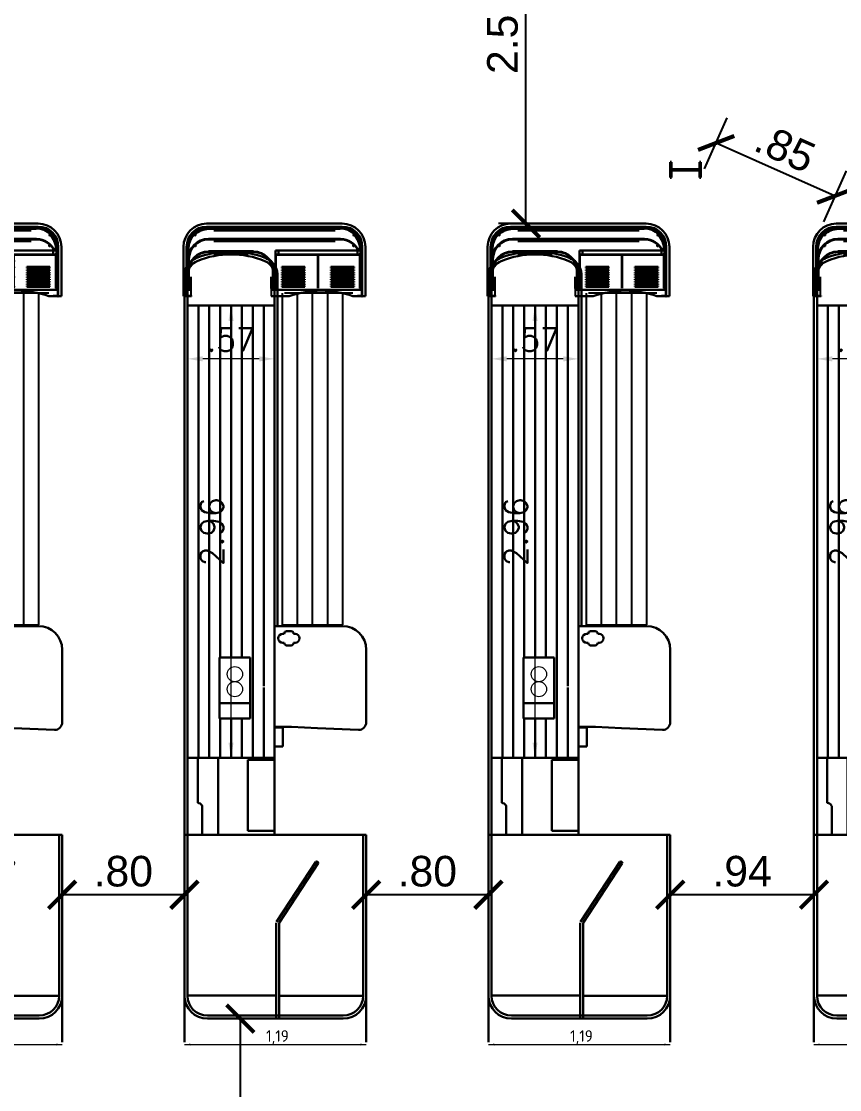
# Model space of a CAD drawing. Header units: millimetres. Extents: x 15590 to 15992, y 1055 to 1132.
# Drawn here: x 15707.68 to 15713.04, y 1073.46 to 1080.44 of the extents above; entities that cross this region are included whole.
import ezdxf
from ezdxf.enums import TextEntityAlignment as Align
from ezdxf.lldxf.tags import DXFTag

# ---------------------------------------------------------------- set-up
doc = ezdxf.new("R2010")
doc.units = ezdxf.units.MM
doc.header["$MEASUREMENT"] = 0
doc.layers.get('0').update_dxf_attribs({"lineweight": 9})
for name, color, linetype in [('AGR-CAISSE', 7, 'Continuous'), ('CAISSES', 7, 'Continuous'), ('structure', 7, 'Continuous'), ('VISIBLE', 2, 'Continuous')]:
    doc.layers.add(name, color=color, linetype=linetype)
doc.layers.add('DM cloison', color=7, linetype='Continuous', lineweight=9)
doc.styles.add('Cotation', font='Romans.shx')
doc.styles.add('SEACAD_seiso_ttf', font='seiso.ttf')
doc.styles.get("Standard").update_dxf_attribs({"font": 'swiss.ttf', "height": 0.2})
tags = doc.linetypes.add('CENTER2', pattern=[28.575, 19.05, -3.175, 3.175, -3.175]).pattern_tags.tags
tags[10:11] = [DXFTag(74, 4), DXFTag(75, 0), DXFTag(340, '0'), DXFTag(46, 0.0), DXFTag(50, 0.0), DXFTag(44, 0.0), DXFTag(45, 0.0)]
tags[8:9] = [DXFTag(74, 4), DXFTag(75, 0), DXFTag(340, '0'), DXFTag(46, 0.0), DXFTag(50, 0.0), DXFTag(44, 0.0), DXFTag(45, 0.0)]
tags[6:7] = [DXFTag(74, 4), DXFTag(75, 0), DXFTag(340, '0'), DXFTag(46, 0.0), DXFTag(50, 0.0), DXFTag(44, 0.0), DXFTag(45, 0.0)]
tags[4:5] = [DXFTag(74, 4), DXFTag(75, 0), DXFTag(340, '0'), DXFTag(46, 0.0), DXFTag(50, 0.0), DXFTag(44, 0.0), DXFTag(45, 0.0)]
doc.dimstyles.new('DECIMAL-100', dxfattribs={"dimtxt": 0.15, "dimasz": 0.1, "dimexe": 0.2, "dimexo": 0.2, "dimgap": 0.05, "dimtad": 1, "dimzin": 4, "dimdsep": 46, "dimtxsty": 'Cotation', "dimcen": -0.5, "dimclrd": 1, "dimclre": 1, "dimclrt": 1, "dimadec": 0, "dimazin": 0, "dimtfac": 0.75, "dimtix": 1, "dimtmove": 2, "dimatfit": 3, "dimfxl": 1, "dimtvp": 0.9, "dimtolj": 1, "dimarcsym": 0})
doc.dimstyles.get("Standard").update_dxf_attribs({"dimtxt": 0.2, "dimasz": 0.18, "dimexe": 0.18, "dimexo": 0.0625, "dimgap": 0.05, "dimtad": 1, "dimzin": 4, "dimdsep": 46, "dimtxsty": 'Standard', "dimblk": 'ARCHTICK', "dimcen": 0.09, "dimadec": 0, "dimazin": 0, "dimtfac": 1, "dimtofl": 0, "dimtmove": 0, "dimatfit": 3, "dimfxl": 1, "dimtolj": 1, "dimtzin": 0, "dimarcsym": 0})

# ---------------------------------------------------------------- blocks, each defined once
blk = doc.blocks.new('_ArchTick')
at = {"color": 0, "linetype": 'ByBlock', "const_width": 0.15}
blk.add_lwpolyline([(-0.5, -0.5), (0.5, 0.5)], dxfattribs=at)
blk = doc.blocks.new('*D194')
at = {"layer": 'DEFPOINTS', "color": 0, "transparency": 16777216}
for p in [(15709.2453, 1073.9195), (15709.1151, 1070.5095), (15709.2453, 1070.5095)]:
    blk.add_point(p, dxfattribs=at)
at = {"layer": 'DM cloison', "color": 0, "lineweight": -2, "transparency": 16777216}
for p, q in [((15709.1828, 1073.9195), (15708.9351, 1073.9195)), ((15709.1151, 1073.9195), (15709.1151, 1070.5095)), ((15709.1828, 1070.5095), (15708.9351, 1070.5095))]:
    blk.add_line(p, q, dxfattribs=at)
at = {"layer": 'DM cloison', "color": 0, "lineweight": -2, "transparency": 16777216, "xscale": 0.18, "yscale": 0.18, "zscale": 0.18}
for p, rotation in [((15709.1151, 1073.9195), 90), ((15709.1151, 1070.5095), 270)]:
    blk.add_blockref('_ArchTick', p, dxfattribs=dict(at, rotation=rotation))
at = {"layer": 'DM cloison', "color": 0, "transparency": 16777216, "insert": (15708.9623, 1072.2145), "char_height": 0.2, "attachment_point": 5, "rotation": 90}
blk.add_mtext('\\A1;3.41', dxfattribs=at)
blk = doc.blocks.new('*D75')
at = {"layer": 'CAISSES', "color": 1, "lineweight": -2, "transparency": 16777216}
for p, q in [((15696.0335, 1128.7426), (15696.1047, 1128.7426)), ((15695.9047, 1125.8851), (15695.9047, 1128.6426)), ((15696.0335, 1125.7851), (15696.1047, 1125.7851))]:
    blk.add_line(p, q, dxfattribs=at)
at = {"layer": 'CAISSES', "color": 1, "transparency": 16777216}
for points in [[(15695.8881, 1128.6426), (15695.9214, 1128.6426), (15695.9047, 1128.7426)], [(15695.8881, 1125.8851), (15695.9214, 1125.8851), (15695.9047, 1125.7851)]]:
    blk.add_solid(points, dxfattribs=at)
at = {"layer": 'DEFPOINTS', "color": 0, "transparency": 16777216}
for p in [(15695.8335, 1128.7426), (15695.9047, 1128.7426), (15695.8335, 1125.7851)]:
    blk.add_point(p, dxfattribs=at)
at = {"layer": 'CAISSES', "color": 1, "transparency": 16777216, "insert": (15695.7797, 1127.2639), "char_height": 0.15, "attachment_point": 5, "rotation": 90, "style": 'Cotation'}
blk.add_mtext('\\A1;2.96', dxfattribs=at)
blk = doc.blocks.new('*D76')
at = {"layer": 'CAISSES', "color": 1, "lineweight": -2, "transparency": 16777216}
for p, q in [((15695.6199, 1128.5426), (15695.6199, 1128.194)), ((15696.1895, 1128.5426), (15696.1895, 1128.194)), ((15696.0895, 1128.394), (15695.7199, 1128.394))]:
    blk.add_line(p, q, dxfattribs=at)
at = {"layer": 'CAISSES', "color": 1, "transparency": 16777216}
for points in [[(15695.7199, 1128.4107), (15695.7199, 1128.3773), (15695.6199, 1128.394)], [(15696.0895, 1128.4107), (15696.0895, 1128.3773), (15696.1895, 1128.394)]]:
    blk.add_solid(points, dxfattribs=at)
at = {"layer": 'DEFPOINTS', "color": 0, "transparency": 16777216}
for p in [(15695.6199, 1128.7426), (15696.1895, 1128.7426), (15695.6199, 1128.394)]:
    blk.add_point(p, dxfattribs=at)
at = {"layer": 'CAISSES', "color": 1, "transparency": 16777216, "insert": (15695.9047, 1128.519), "char_height": 0.15, "attachment_point": 5, "style": 'Cotation'}
blk.add_mtext('\\A1;.57', dxfattribs=at)
blk = doc.blocks.new('A$C20E746EF')
at = {"layer": 'CAISSES', "color": 3}
for p, q in [((0.0469, 0.0595), (0.0469, 0.0035)), ((0.5733, 0.0515), (0.5733, 0.0003))]:
    blk.add_line(p, q, dxfattribs=at)
at = {"layer": 'VISIBLE', "color": 3, "linetype": 'Continuous', "lineweight": 30}
for p, q in [((0.1513, 0.4755), (1.0386, 0.4755)), ((1.0386, 0.4553), (0.1513, 0.4553)), ((1.0386, 0.4538), (0.1513, 0.4538)), ((0.1518, 0.4538), (0.1518, 0.4523)), ((0.1629, 0.4464), (0.1629, 0.4452)), ((0.1629, 0.4464), (1.027, 0.4464)), ((0.1629, 0.4452), (1.027, 0.4452)), ((0.1931, 0.4452), (0.1629, 0.4452)), ((0.1654, 0.4447), (1.0245, 0.4447)), ((0.5937, 0.4407), (0.1654, 0.4407)), ((0.9968, 0.4452), (0.1931, 0.4452)), ((0.1931, 0.4452), (0.1931, 0.4447)), ((0.1931, 0.4351), (0.1931, 0.4407)), ((0.9917, 0.4301), (0.1981, 0.4301)), ((1.0245, 0.4407), (0.5962, 0.4407)), ((0.9968, 0.4447), (0.9968, 0.4452)), ((1.027, 0.4452), (0.9968, 0.4452)), ((0.9968, 0.4407), (0.9968, 0.4351)), ((1.027, 0.4464), (1.027, 0.4452)), ((1.0381, 0.4523), (1.0381, 0.4538)), ((0.1628, 0.3756), (0.1629, 0.3756)), ((0.1628, 0.3741), (0.1636, 0.3741)), ((0.1629, 0.3756), (0.1629, 0.3768)), ((1.027, 0.3768), (0.1629, 0.3768)), ((1.027, 0.3756), (0.1629, 0.3756)), ((0.1931, 0.3741), (0.1636, 0.3741)), ((0.1636, 0.3741), (0.1636, 0.3726)), ((0.1931, 0.3726), (0.1636, 0.3726)), ((0.1636, 0.3726), (0.1636, 0.3726)), ((0.1931, 0.3756), (0.1931, 0.3741)), ((0.1931, 0.3656), (0.1931, 0.3741)), ((0.9917, 0.3605), (0.1981, 0.3605)), ((0.9968, 0.3741), (0.9968, 0.3756)), ((0.9968, 0.3741), (0.9968, 0.3656)), ((1.0268, 0.3741), (0.9968, 0.3741)), ((1.0268, 0.3726), (0.9968, 0.3726)), ((1.0268, 0.3741), (1.027, 0.3741)), ((1.0268, 0.3741), (1.0268, 0.3726)), ((1.0268, 0.3726), (1.0268, 0.3726)), ((1.027, 0.3756), (1.027, 0.3768)), ((0, 0.0015), (0, 0.3242)), ((0.0202, 0.3242), (0.0202, 0.0398)), ((0.0217, 0.3242), (0.0217, 0.0418)), ((0.0217, 0.2889), (0.0217, 0.2889)), ((0.0222, 0.2889), (0.0217, 0.2889)), ((0.0222, 0.3242), (0.0222, 0.0419)), ((0.0237, 0.3242), (0.0222, 0.3242)), ((0.0318, 0.2839), (0.0318, 0.3141)), ((0.0318, 0.2839), (0.0318, 0.246)), ((0.0323, 0.2839), (0.0318, 0.2839)), ((0.0323, 0.2561), (0.0323, 0.3116)), ((0.0363, 0.3116), (0.0363, 0.2788)), ((0.0363, 0.2839), (0.0378, 0.2839)), ((0.1628, 0.2935), (0.1629, 0.2935)), ((0.1628, 0.2919), (0.1628, 0.2919)), ((0.1931, 0.2919), (0.1628, 0.2919)), ((0.1628, 0.2919), (0.1628, 0.2904)), ((0.1931, 0.2904), (0.1628, 0.2904)), ((0.1628, 0.2904), (0.1628, 0.2904)), ((0.1629, 0.2935), (0.1629, 0.2947)), ((0.4573, 0.2947), (0.1629, 0.2947)), ((0.4573, 0.2935), (0.1629, 0.2935)), ((0.1931, 0.2935), (0.1931, 0.2919)), ((0.1931, 0.2834), (0.1931, 0.2919)), ((0.427, 0.2919), (0.427, 0.2935)), ((0.427, 0.2919), (0.427, 0.2834)), ((0.4573, 0.2919), (0.427, 0.2919)), ((0.4573, 0.2904), (0.427, 0.2904)), ((0.4573, 0.2935), (0.4573, 0.2947)), ((0.4573, 0.2919), (0.4573, 0.2904)), ((0.4573, 0.2904), (0.4573, 0.2904)), ((0.601, 0.2989), (0.6212, 0.2989)), ((0.601, 0.2987), (0.601, 0.2989)), ((0.601, 0.2987), (0.601, 0.2817)), ((0.601, 0.2817), (0.601, 0.2803)), ((0.601, 0.2189), (0.601, 0.2803)), ((0.6212, 0.2742), (0.6212, 0.2998)), ((0.6212, 0.2998), (1.1374, 0.2998)), ((1.1374, 0.2998), (1.1374, 0.2742)), ((1.1374, 0.2989), (1.1576, 0.2989)), ((1.1536, 0.2989), (1.1536, 0.3116)), ((1.1576, 0.3116), (1.1576, 0.2559)), ((1.1576, 0.2987), (1.1576, 0.2989)), ((1.1576, 0.2987), (1.1576, 0.2817)), ((1.1581, 0.2839), (1.1576, 0.2839)), ((1.1576, 0.2803), (1.1576, 0.2817)), ((1.1576, 0.2189), (1.1576, 0.2803)), ((1.1581, 0.3141), (1.1581, 0.2839)), ((1.1581, 0.0671), (1.1581, 0.2839)), ((1.1677, 0.3242), (1.1662, 0.3242)), ((1.1677, 0.0419), (1.1677, 0.3242)), ((1.1682, 0.2889), (1.1677, 0.2889)), ((1.1682, 0.0418), (1.1682, 0.3242)), ((1.1682, 0.2889), (1.1682, 0.2889)), ((1.1697, 0.0398), (1.1697, 0.3242)), ((1.1899, 0.3242), (1.1899, 0.0003)), ((0.0318, 0.2143), (0.0318, 0.2445)), ((0.0318, 0.2143), (0.0318, 0.1624)), ((0.0333, 0.2143), (0.0318, 0.2143)), ((0.0333, 0.2143), (0.0333, 0.2445)), ((0.0333, 0.2143), (0.0418, 0.2143)), ((0.034, 0.2445), (0.034, 0.2143)), ((0.034, 0.2445), (0.0355, 0.2445)), ((0.0355, 0.2445), (0.0355, 0.2445)), ((0.0355, 0.2445), (0.0355, 0.2143)), ((0.422, 0.2783), (0.1981, 0.2783)), ((0.601, 0.2189), (0.601, 0.2189)), ((0.601, 0.0459), (0.601, 0.2189)), ((0.6022, 0.2341), (0.6028, 0.2341)), ((0.6022, 0.2275), (0.6022, 0.2341)), ((0.6028, 0.2284), (0.6022, 0.2284)), ((0.6028, 0.2275), (0.6022, 0.2275)), ((0.6028, 0.2768), (0.6028, 0.054)), ((0.6043, 0.2756), (0.6043, 0.054)), ((0.6212, 0.2731), (0.6212, 0.2742)), ((1.1374, 0.2742), (0.6212, 0.2742)), ((1.1374, 0.2731), (0.6212, 0.2731)), ((0.6212, 0.2731), (1.1374, 0.2731)), ((0.6212, 0.2718), (1.1374, 0.2718)), ((0.8783, 0.2341), (0.8785, 0.2341)), ((0.8783, 0.2275), (0.8783, 0.2341)), ((0.8785, 0.2284), (0.8783, 0.2284)), ((0.8785, 0.2275), (0.8783, 0.2275)), ((0.8785, 0.2718), (0.8785, 0.0538)), ((0.8801, 0.2718), (0.8801, 0.0538)), ((0.8801, 0.2341), (0.8803, 0.2341)), ((0.8803, 0.2284), (0.8801, 0.2284)), ((0.8803, 0.2275), (0.8801, 0.2275)), ((0.8803, 0.2341), (0.8803, 0.2275)), ((1.1374, 0.2731), (1.1374, 0.2742)), ((1.1543, 0.2758), (1.1543, 0.0538)), ((1.1559, 0.2768), (1.1559, 0.0538)), ((1.1559, 0.2341), (1.1564, 0.2341)), ((1.1564, 0.2284), (1.1559, 0.2284)), ((1.1564, 0.2275), (1.1559, 0.2275)), ((1.1564, 0.2341), (1.1564, 0.2275)), ((1.1576, 0.2189), (1.1576, 0.2189)), ((1.1576, 0.0459), (1.1576, 0.2189)), ((1.1581, 0.2143), (1.1576, 0.2143)), ((1.1581, 0.2445), (1.1581, 0.2143)), ((1.1581, 0.0479), (1.1581, 0.2143)), ((0.0318, 0.1321), (0.0318, 0.1624)), ((0.0333, 0.1624), (0.0333, 0.1624)), ((0.0333, 0.1624), (0.0333, 0.1321)), ((0.0333, 0.1624), (0.0348, 0.1624)), ((0.0348, 0.1624), (0.0348, 0.1624)), ((0.0348, 0.1624), (0.0348, 0.1321)), ((0.5854, 0.1624), (0.5854, 0.1624)), ((0.5869, 0.1624), (0.5854, 0.1624)), ((0.5854, 0.1321), (0.5854, 0.1624)), ((0.5869, 0.1624), (0.5869, 0.1624)), ((0.5869, 0.1321), (0.5869, 0.1624)), ((0.5884, 0.1624), (0.5884, 0.1321)), ((0.6022, 0.1928), (0.6028, 0.1928)), ((0.6022, 0.1871), (0.6022, 0.1928)), ((0.6022, 0.1916), (0.6028, 0.1916)), ((0.6028, 0.1871), (0.6022, 0.1871)), ((0.6025, 0.1871), (0.6025, 0.1916)), ((0.6028, 0.1904), (0.6025, 0.1904)), ((0.6025, 0.1904), (0.6025, 0.1904)), ((0.6025, 0.1871), (0.6025, 0.1904)), ((0.6431, 0.1897), (0.6431, 0.1926)), ((0.6431, 0.1926), (0.7943, 0.1926)), ((0.6431, 0.1913), (0.7943, 0.1913)), ((0.7943, 0.1897), (0.6431, 0.1897)), ((0.6431, 0.1781), (0.6431, 0.181)), ((0.6431, 0.181), (0.7943, 0.181)), ((0.6431, 0.1797), (0.7943, 0.1797)), ((0.7943, 0.1781), (0.6431, 0.1781)), ((0.6431, 0.1665), (0.6431, 0.1694)), ((0.6431, 0.1694), (0.7943, 0.1694)), ((0.6431, 0.1682), (0.7943, 0.1682)), ((0.7943, 0.1665), (0.6431, 0.1665)), ((0.6431, 0.155), (0.6431, 0.1578)), ((0.6431, 0.1578), (0.7943, 0.1578)), ((0.6431, 0.1566), (0.7943, 0.1566)), ((0.7943, 0.155), (0.6431, 0.155)), ((0.6431, 0.1434), (0.6431, 0.1463)), ((0.6431, 0.1463), (0.7943, 0.1463)), ((0.6431, 0.145), (0.7943, 0.145)), ((0.7943, 0.1434), (0.6431, 0.1434)), ((0.7943, 0.1926), (0.7943, 0.1897)), ((0.7943, 0.181), (0.7943, 0.1781)), ((0.7943, 0.1694), (0.7943, 0.1665)), ((0.7943, 0.1578), (0.7943, 0.155)), ((0.7943, 0.1463), (0.7943, 0.1434)), ((0.8783, 0.1871), (0.8783, 0.1928)), ((0.8783, 0.1928), (0.8785, 0.1928)), ((0.8783, 0.1916), (0.8785, 0.1916)), ((0.8785, 0.1871), (0.8783, 0.1871)), ((0.8801, 0.1928), (0.8803, 0.1928)), ((0.8801, 0.1916), (0.8803, 0.1916)), ((0.8803, 0.1871), (0.8801, 0.1871)), ((0.8803, 0.1928), (0.8803, 0.1871)), ((0.9643, 0.1926), (0.9643, 0.1897)), ((1.1155, 0.1926), (0.9643, 0.1926)), ((1.1155, 0.1913), (0.9643, 0.1913)), ((0.9643, 0.1897), (1.1155, 0.1897)), ((0.9643, 0.181), (0.9643, 0.1781)), ((1.1155, 0.181), (0.9643, 0.181)), ((1.1155, 0.1797), (0.9643, 0.1797)), ((0.9643, 0.1781), (1.1155, 0.1781)), ((0.9643, 0.1694), (0.9643, 0.1665)), ((1.1155, 0.1694), (0.9643, 0.1694)), ((1.1155, 0.1682), (0.9643, 0.1682)), ((0.9643, 0.1665), (1.1155, 0.1665)), ((0.9643, 0.1578), (0.9643, 0.155)), ((1.1155, 0.1578), (0.9643, 0.1578)), ((1.1155, 0.1566), (0.9643, 0.1566)), ((0.9643, 0.155), (1.1155, 0.155)), ((0.9643, 0.1463), (0.9643, 0.1434)), ((1.1155, 0.1463), (0.9643, 0.1463)), ((1.1155, 0.145), (0.9643, 0.145)), ((0.9643, 0.1434), (1.1155, 0.1434)), ((1.1155, 0.1897), (1.1155, 0.1926)), ((1.1155, 0.1781), (1.1155, 0.181)), ((1.1155, 0.1665), (1.1155, 0.1694)), ((1.1155, 0.155), (1.1155, 0.1578)), ((1.1155, 0.1434), (1.1155, 0.1463)), ((1.1559, 0.1928), (1.1564, 0.1928)), ((1.1559, 0.1916), (1.1564, 0.1916)), ((1.1559, 0.1904), (1.1561, 0.1904)), ((1.1564, 0.1871), (1.1559, 0.1871)), ((1.1561, 0.1871), (1.1561, 0.1916)), ((1.1561, 0.1904), (1.1561, 0.1904)), ((1.1561, 0.1871), (1.1561, 0.1904)), ((1.1564, 0.1928), (1.1564, 0.1871)), ((0.0318, 0.1321), (0.0318, 0.0464)), ((0.0333, 0.1321), (0.0318, 0.1321)), ((0.0333, 0.1321), (0.0418, 0.1321)), ((0.0469, 0.1271), (0.0469, 0.0515)), ((0.5733, 0.0515), (0.5733, 0.1271)), ((0.5783, 0.1321), (0.5869, 0.1321)), ((0.5884, 0.1321), (0.5869, 0.1321)), ((0.5884, 0.0464), (0.5884, 0.1321)), ((0.6022, 0.1292), (0.6028, 0.1292)), ((0.6022, 0.1234), (0.6022, 0.1292)), ((0.6022, 0.128), (0.6028, 0.128)), ((0.6028, 0.1234), (0.6022, 0.1234)), ((0.6025, 0.1234), (0.6025, 0.128)), ((0.6028, 0.1268), (0.6025, 0.1268)), ((0.6025, 0.1268), (0.6025, 0.1268)), ((0.6025, 0.1234), (0.6025, 0.1268)), ((0.6431, 0.1318), (0.6431, 0.1347)), ((0.6431, 0.1347), (0.7943, 0.1347)), ((0.6431, 0.1335), (0.7943, 0.1335)), ((0.7943, 0.1318), (0.6431, 0.1318)), ((0.6431, 0.1203), (0.6431, 0.1231)), ((0.6431, 0.1231), (0.7943, 0.1231)), ((0.6431, 0.1219), (0.7943, 0.1219)), ((0.7943, 0.1203), (0.6431, 0.1203)), ((0.6431, 0.1087), (0.6431, 0.1116)), ((0.6431, 0.1116), (0.7943, 0.1116)), ((0.6431, 0.1103), (0.7943, 0.1103)), ((0.7943, 0.1087), (0.6431, 0.1087)), ((0.6431, 0.0971), (0.6431, 0.1)), ((0.6431, 0.1), (0.7943, 0.1)), ((0.6431, 0.0988), (0.7943, 0.0988)), ((0.7943, 0.0971), (0.6431, 0.0971)), ((0.6431, 0.0855), (0.6431, 0.0884)), ((0.6431, 0.0884), (0.7943, 0.0884)), ((0.6431, 0.0872), (0.7943, 0.0872)), ((0.7943, 0.0855), (0.6431, 0.0855)), ((0.6431, 0.074), (0.6431, 0.0769)), ((0.6431, 0.0769), (0.7943, 0.0769)), ((0.6431, 0.0756), (0.7943, 0.0756)), ((0.7943, 0.074), (0.6431, 0.074)), ((0.7943, 0.1347), (0.7943, 0.1318)), ((0.7943, 0.1231), (0.7943, 0.1203)), ((0.7943, 0.1116), (0.7943, 0.1087)), ((0.7943, 0.1), (0.7943, 0.0971)), ((0.7943, 0.0884), (0.7943, 0.0855)), ((0.7943, 0.0769), (0.7943, 0.074)), ((0.8783, 0.1234), (0.8783, 0.1292)), ((0.8783, 0.1292), (0.8785, 0.1292)), ((0.8783, 0.128), (0.8785, 0.128)), ((0.8785, 0.1234), (0.8783, 0.1234)), ((0.8801, 0.1292), (0.8803, 0.1292)), ((0.8801, 0.128), (0.8803, 0.128)), ((0.8803, 0.1234), (0.8801, 0.1234)), ((0.8803, 0.1292), (0.8803, 0.1234)), ((0.9643, 0.1347), (0.9643, 0.1318)), ((1.1155, 0.1347), (0.9643, 0.1347)), ((1.1155, 0.1335), (0.9643, 0.1335)), ((0.9643, 0.1318), (1.1155, 0.1318)), ((0.9643, 0.1231), (0.9643, 0.1203)), ((1.1155, 0.1231), (0.9643, 0.1231)), ((1.1155, 0.1219), (0.9643, 0.1219)), ((0.9643, 0.1203), (1.1155, 0.1203)), ((0.9643, 0.1116), (0.9643, 0.1087)), ((1.1155, 0.1116), (0.9643, 0.1116)), ((1.1155, 0.1103), (0.9643, 0.1103)), ((0.9643, 0.1087), (1.1155, 0.1087)), ((0.9643, 0.1), (0.9643, 0.0971)), ((1.1155, 0.1), (0.9643, 0.1)), ((1.1155, 0.0988), (0.9643, 0.0988)), ((0.9643, 0.0971), (1.1155, 0.0971)), ((0.9643, 0.0884), (0.9643, 0.0855)), ((1.1155, 0.0884), (0.9643, 0.0884)), ((1.1155, 0.0872), (0.9643, 0.0872)), ((0.9643, 0.0855), (1.1155, 0.0855)), ((0.9643, 0.0769), (0.9643, 0.074)), ((1.1155, 0.0769), (0.9643, 0.0769)), ((1.1155, 0.0756), (0.9643, 0.0756)), ((0.9643, 0.074), (1.1155, 0.074)), ((1.1155, 0.1318), (1.1155, 0.1347)), ((1.1155, 0.1203), (1.1155, 0.1231)), ((1.1155, 0.1087), (1.1155, 0.1116)), ((1.1155, 0.0971), (1.1155, 0.1)), ((1.1155, 0.0855), (1.1155, 0.0884)), ((1.1155, 0.074), (1.1155, 0.0769)), ((1.1559, 0.1292), (1.1564, 0.1292)), ((1.1559, 0.128), (1.1564, 0.128)), ((1.1559, 0.1268), (1.1561, 0.1268)), ((1.1564, 0.1234), (1.1559, 0.1234)), ((1.1561, 0.1234), (1.1561, 0.128)), ((1.1561, 0.1268), (1.1561, 0.1268)), ((1.1561, 0.1234), (1.1561, 0.1268)), ((1.1564, 0.1292), (1.1564, 0.1234)), ((0, 0.0015), (0.0202, 0.0015)), ((0.0202, 0.0035), (0.0202, 0.0398)), ((0.0202, 0.003), (0.0202, 0.0015)), ((0.0217, 0.0015), (0.0222, 0.0015)), ((0.0222, 0.0419), (0.0222, 0.0398)), ((0.0222, 0.0419), (0.0469, 0.0419)), ((0.0222, 0.0035), (0.0222, 0.0398)), ((0.0222, 0.0035), (0.0222, 0.0398)), ((0.0524, 0.0035), (0.0222, 0.0035)), ((0.0222, 0.0015), (0.0222, 0.0003)), ((0.0524, 0.0015), (0.0222, 0.0015)), ((0.0469, 0.0003), (0.0222, 0.0003)), ((0.0318, 0.0464), (0.0333, 0.0464)), ((0.0318, 0.0419), (0.0318, 0.0464)), ((0.0418, 0.0464), (0.0333, 0.0464)), ((0.0333, 0.0464), (0.0333, 0.0434)), ((0.0333, 0.0419), (0.0333, 0.0434)), ((0.0333, 0.0434), (0.0348, 0.0434)), ((0.0333, 0.0419), (0.0333, 0.0434)), ((0.0348, 0.0464), (0.0348, 0.0434)), ((0.0348, 0.0434), (0.0348, 0.0434)), ((0.0348, 0.0434), (0.0348, 0.0434)), ((0.0348, 0.0419), (0.0348, 0.0434)), ((0.0348, 0.0434), (0.0469, 0.0434)), ((0.0474, 0.0035), (0.0474, 0.0015)), ((0.0524, 0.0035), (0.0474, 0.0035)), ((0.0474, 0.003), (0.0519, 0.003)), ((0.0474, 0.003), (0.0519, 0.003)), ((0.0519, 0.003), (0.0519, 0.0035)), ((0.0519, 0.0015), (0.0519, 0.003)), ((0.0524, 0.0035), (0.0524, 0.0015)), ((0.0524, 0.0035), (0.0524, 0.002)), ((0.0524, 0.002), (0.0524, 0.002)), ((0.5733, 0.0434), (0.5854, 0.0434)), ((0.5733, 0.0419), (0.601, 0.0419)), ((0.6919, 0.0003), (0.5733, 0.0003)), ((0.5869, 0.0464), (0.5783, 0.0464)), ((0.5854, 0.0434), (0.5854, 0.0464)), ((0.5854, 0.0434), (0.5854, 0.0434)), ((0.5869, 0.0434), (0.5854, 0.0434)), ((0.5854, 0.0434), (0.5854, 0.0434)), ((0.5854, 0.0419), (0.5854, 0.0434)), ((0.5854, 0.0434), (0.5869, 0.0434)), ((0.5869, 0.0464), (0.5884, 0.0464)), ((0.5869, 0.0434), (0.5869, 0.0464)), ((0.5869, 0.0434), (0.5869, 0.0419)), ((0.5884, 0.0464), (0.5884, 0.0419)), ((0.5884, 0.0449), (0.601, 0.0449)), ((0.5884, 0.0434), (0.601, 0.0434)), ((0.601, 0.0459), (0.601, 0.0432)), ((0.601, 0.0432), (0.601, 0.0429)), ((1.1576, 0.0432), (0.601, 0.0432)), ((0.6025, 0.0429), (0.601, 0.0429)), ((0.601, 0.0419), (0.601, 0.0429)), ((0.6025, 0.0419), (0.601, 0.0419)), ((0.6022, 0.0656), (0.6028, 0.0656)), ((0.6022, 0.0598), (0.6022, 0.0656)), ((0.6022, 0.0644), (0.6028, 0.0644)), ((0.6028, 0.0598), (0.6022, 0.0598)), ((0.6025, 0.0598), (0.6025, 0.0644)), ((0.6028, 0.0632), (0.6025, 0.0632)), ((0.6025, 0.0632), (0.6025, 0.0632)), ((0.6025, 0.0598), (0.6025, 0.0632)), ((0.6025, 0.0432), (0.6025, 0.0429)), ((0.6025, 0.0419), (0.6025, 0.0429)), ((0.6025, 0.0419), (1.1561, 0.0419)), ((0.6043, 0.054), (0.6028, 0.054)), ((0.6431, 0.0653), (0.7943, 0.0653)), ((0.6431, 0.0624), (0.6431, 0.0653)), ((0.6431, 0.0641), (0.7943, 0.0641)), ((0.7943, 0.0624), (0.6431, 0.0624)), ((0.7943, 0.0653), (0.7943, 0.0624)), ((0.8783, 0.0598), (0.8783, 0.0656)), ((0.8783, 0.0656), (0.8785, 0.0656)), ((0.8783, 0.0644), (0.8785, 0.0644)), ((0.8785, 0.0598), (0.8783, 0.0598)), ((0.8801, 0.0656), (0.8803, 0.0656)), ((0.8801, 0.0644), (0.8803, 0.0644)), ((0.8803, 0.0598), (0.8801, 0.0598)), ((0.8803, 0.0656), (0.8803, 0.0598)), ((1.1155, 0.0653), (0.9643, 0.0653)), ((0.9643, 0.0653), (0.9643, 0.0624)), ((1.1155, 0.0641), (0.9643, 0.0641)), ((0.9643, 0.0624), (1.1155, 0.0624)), ((1.1899, 0.0003), (1.1086, 0.0003)), ((1.1155, 0.0624), (1.1155, 0.0653)), ((1.1374, 0.0015), (1.1374, 0.0035)), ((1.1677, 0.0035), (1.1374, 0.0035)), ((1.1425, 0.0035), (1.1374, 0.0035)), ((1.138, 0.002), (1.1374, 0.002)), ((1.1677, 0.0015), (1.1374, 0.0015)), ((1.138, 0.0035), (1.138, 0.003)), ((1.138, 0.003), (1.1425, 0.003)), ((1.138, 0.0015), (1.138, 0.003)), ((1.138, 0.003), (1.1425, 0.003)), ((1.1425, 0.0035), (1.1425, 0.0015)), ((1.1677, 0.0015), (1.1425, 0.0015)), ((1.1559, 0.0656), (1.1564, 0.0656)), ((1.1559, 0.0644), (1.1564, 0.0644)), ((1.1559, 0.0632), (1.1561, 0.0632)), ((1.1564, 0.0598), (1.1559, 0.0598)), ((1.1561, 0.0598), (1.1561, 0.0644)), ((1.1561, 0.0632), (1.1561, 0.0632)), ((1.1561, 0.0598), (1.1561, 0.0632)), ((1.1561, 0.0432), (1.1561, 0.0429)), ((1.1561, 0.0429), (1.1576, 0.0429)), ((1.1561, 0.0419), (1.1561, 0.0429)), ((1.1561, 0.0419), (1.1576, 0.0419)), ((1.1564, 0.0656), (1.1564, 0.0598)), ((1.1576, 0.0479), (1.1581, 0.0479)), ((1.1576, 0.0459), (1.1576, 0.0432)), ((1.1576, 0.0447), (1.1576, 0.0447)), ((1.1576, 0.0432), (1.1576, 0.0429)), ((1.1576, 0.0419), (1.1576, 0.0429)), ((1.1576, 0.0419), (1.1677, 0.0419)), ((1.1581, 0.062), (1.1581, 0.0671)), ((1.1581, 0.0671), (1.1581, 0.0671)), ((1.1581, 0.062), (1.1581, 0.062)), ((1.1581, 0.057), (1.1581, 0.062)), ((1.1581, 0.057), (1.1581, 0.0419)), ((1.1581, 0.0479), (1.1581, 0.0419)), ((1.1677, 0.0398), (1.1677, 0.0419)), ((1.1677, 0.0398), (1.1677, 0.0035)), ((1.1677, 0.0398), (1.1677, 0.0035)), ((1.1677, 0.0015), (1.1677, 0.0003)), ((1.1677, 0.0015), (1.1682, 0.0015)), ((1.1677, 0), (1.1677, 0.0003)), ((1.1697, 0.0398), (1.1697, 0.0035)), ((1.1697, 0), (1.1697, 0.003)), ((1.1697, 0), (1.1677, 0))]:
    blk.add_line(p, q, dxfattribs=at)
for centre, radius in [((0.2218, 0.4377), 0.00303), ((0.5949, 0.4377), 0.00328), ((0.5949, 0.4377), 0.00303), ((0.968, 0.4377), 0.00303), ((0.0762, 0.4007), 0.00303), ((1.1136, 0.4007), 0.00303), ((0.0762, 0.3312), 0.00403), ((0.0762, 0.3312), 0.00303), ((1.1136, 0.3312), 0.00403), ((1.1136, 0.3312), 0.00303), ((0.0762, 0.249), 0.00403), ((0.0762, 0.249), 0.00303), ((0.5439, 0.249), 0.00403), ((0.5439, 0.249), 0.00303)]:
    blk.add_circle(centre, radius, dxfattribs=at)
for centre, radius, start, end in [((0.1513, 0.3242), 0.1513, 90, 180), ((0.1513, 0.3242), 0.1311, 90, 180), ((0.1513, 0.3242), 0.1296, 90, 180), ((0.1518, 0.3242), 0.1281, 90, 180), ((0.1629, 0.3141), 0.1311, 90, 180), ((0.1654, 0.3116), 0.1331, 90, 180), ((0.1654, 0.3116), 0.1291, 90, 134.94638), ((0.2218, 0.4377), 0.00328, 112.61986, 0), ((0.968, 0.4377), 0.00328, 112.61986, 0), ((1.0245, 0.3116), 0.1331, 0, 90), ((1.027, 0.3141), 0.1311, 0, 90), ((1.0381, 0.3242), 0.1281, 0, 90), ((1.0386, 0.3242), 0.1513, 0, 90), ((1.0386, 0.3242), 0.1311, 0, 90), ((1.0386, 0.3242), 0.1296, 0, 90), ((0.1628, 0.2445), 0.1311, 90, 180), ((0.1628, 0.2445), 0.1296, 90, 180), ((0.1636, 0.2445), 0.1281, 90, 180), ((0.1629, 0.3141), 0.1296, 126.75918, 143.24082), ((1.0268, 0.2445), 0.1281, 25.0914, 90), ((1.027, 0.2445), 0.1311, 24.47188, 90), ((1.027, 0.2445), 0.1296, 24.77666, 90), ((1.027, 0.3141), 0.1296, 36.75918, 53.24082), ((1.0245, 0.3116), 0.1291, 0, 44.94638), ((0.1628, 0.1624), 0.1311, 90, 180), ((0.1628, 0.1624), 0.1296, 90, 180), ((0.1628, 0.1624), 0.1281, 90, 180), ((0.1654, 0.242), 0.1331, 126.97914, 143.02086), ((0.4573, 0.1624), 0.1311, 0, 90), ((0.4573, 0.1624), 0.1296, 0, 90), ((0.4573, 0.1624), 0.1281, 0, 90), ((1.0245, 0.242), 0.1331, 36.97914, 53.02086), ((0.1654, 0.1599), 0.1331, 126.97914, 143.02086), ((0.4548, 0.1599), 0.1331, 36.97914, 53.02086), ((1.027, 0.2445), 0.1311, 0, 4.98638), ((0.9003, -0.5628), 0.6004, 69.69652, 110.30348)]:
    blk.add_arc(centre, radius, start, end, dxfattribs=at)
for points in [[(0.6212, 0.2731), (0.601, 0.2731), (0.601, 0.2817)], [(0.6212, 0.2718), (0.601, 0.2718), (0.601, 0.2803)], [(1.1576, 0.2817), (1.1576, 0.2731), (1.1374, 0.2731)], [(1.1576, 0.2803), (1.1576, 0.2718), (1.1374, 0.2718)]]:
    blk.add_rational_spline(points, [1, 0.707106781187, 1], degree=2, dxfattribs=at)
blk = doc.blocks.new('*D196')
at = {"color": 0, "lineweight": -2, "transparency": 16777216}
for p, q in [((15707.9501, 1074.891), (15707.9501, 1074.5496)), ((15708.7501, 1074.891), (15708.7501, 1074.5496)), ((15708.7501, 1074.7296), (15707.9501, 1074.7296))]:
    blk.add_line(p, q, dxfattribs=at)
at = {"layer": 'DEFPOINTS', "color": 0, "transparency": 16777216}
for p in [(15707.9501, 1074.9535), (15708.7501, 1074.9535), (15707.9501, 1074.7296)]:
    blk.add_point(p, dxfattribs=at)
at = {"color": 0, "lineweight": -2, "transparency": 16777216, "xscale": 0.18, "yscale": 0.18, "zscale": 0.18, "rotation": 180}
blk.add_blockref('_ArchTick', (15707.9501, 1074.7296), dxfattribs=at)
at = {"color": 0, "lineweight": -2, "transparency": 16777216, "xscale": 0.18, "yscale": 0.18, "zscale": 0.18}
blk.add_blockref('_ArchTick', (15708.7501, 1074.7296), dxfattribs=at)
at = {"color": 0, "transparency": 16777216, "insert": (15708.3501, 1074.8823), "char_height": 0.2, "attachment_point": 5}
blk.add_mtext('\\A1;.80', dxfattribs=at)
blk = doc.blocks.new('*D197')
at = {"color": 0, "lineweight": -2, "transparency": 16777216}
for p, q in [((15709.9393, 1074.891), (15709.9393, 1074.5496)), ((15710.7393, 1074.891), (15710.7393, 1074.5496)), ((15710.7393, 1074.7296), (15709.9393, 1074.7296))]:
    blk.add_line(p, q, dxfattribs=at)
at = {"layer": 'DEFPOINTS', "color": 0, "transparency": 16777216}
for p in [(15709.9393, 1074.9535), (15710.7393, 1074.9535), (15709.9393, 1074.7296)]:
    blk.add_point(p, dxfattribs=at)
at = {"color": 0, "lineweight": -2, "transparency": 16777216, "xscale": 0.18, "yscale": 0.18, "zscale": 0.18, "rotation": 180}
blk.add_blockref('_ArchTick', (15709.9393, 1074.7296), dxfattribs=at)
at = {"color": 0, "lineweight": -2, "transparency": 16777216, "xscale": 0.18, "yscale": 0.18, "zscale": 0.18}
blk.add_blockref('_ArchTick', (15710.7393, 1074.7296), dxfattribs=at)
at = {"color": 0, "transparency": 16777216, "insert": (15710.3393, 1074.8823), "char_height": 0.2, "attachment_point": 5}
blk.add_mtext('\\A1;.80', dxfattribs=at)
blk = doc.blocks.new('*D198')
at = {"color": 0, "lineweight": -2, "transparency": 16777216}
for p, q in [((15711.9286, 1074.9226), (15711.9286, 1074.5496)), ((15712.8693, 1074.891), (15712.8693, 1074.5496)), ((15712.8693, 1074.7296), (15711.9286, 1074.7296))]:
    blk.add_line(p, q, dxfattribs=at)
at = {"layer": 'DEFPOINTS', "color": 0, "transparency": 16777216}
for p in [(15711.9286, 1074.9851), (15712.8693, 1074.9535), (15711.9286, 1074.7296)]:
    blk.add_point(p, dxfattribs=at)
at = {"color": 0, "lineweight": -2, "transparency": 16777216, "xscale": 0.18, "yscale": 0.18, "zscale": 0.18, "rotation": 180}
blk.add_blockref('_ArchTick', (15711.9286, 1074.7296), dxfattribs=at)
at = {"color": 0, "lineweight": -2, "transparency": 16777216, "xscale": 0.18, "yscale": 0.18, "zscale": 0.18}
blk.add_blockref('_ArchTick', (15712.8693, 1074.7296), dxfattribs=at)
at = {"color": 0, "transparency": 16777216, "insert": (15712.3989, 1074.8823), "char_height": 0.2, "attachment_point": 5}
blk.add_mtext('\\A1;.94', dxfattribs=at)
blk = doc.blocks.new('*D205')
at = {"color": 0, "lineweight": -2, "transparency": 16777216}
for p, q in [((15711.1926, 1081.6185), (15710.8047, 1081.6185)), ((15710.9847, 1079.1179), (15710.9847, 1081.6185)), ((15711.2656, 1079.1179), (15710.8047, 1079.1179))]:
    blk.add_line(p, q, dxfattribs=at)
at = {"layer": 'DEFPOINTS', "color": 0, "transparency": 16777216}
for p in [(15710.9847, 1081.6185), (15711.2551, 1081.6185), (15711.3281, 1079.1179)]:
    blk.add_point(p, dxfattribs=at)
at = {"color": 0, "lineweight": -2, "transparency": 16777216, "xscale": 0.18, "yscale": 0.18, "zscale": 0.18}
for p, rotation in [((15710.9847, 1081.6185), 90), ((15710.9847, 1079.1179), 270)]:
    blk.add_blockref('_ArchTick', p, dxfattribs=dict(at, rotation=rotation))
at = {"color": 0, "transparency": 16777216, "insert": (15710.8319, 1080.3682), "char_height": 0.2, "attachment_point": 5, "rotation": 90}
blk.add_mtext('\\A1;2.50', dxfattribs=at)
blk = doc.blocks.new('*D206')
at = {"color": 0, "lineweight": -2, "transparency": 16777216}
for p, q in [((15712.1539, 1079.4767), (15712.3022, 1079.8104)), ((15712.2291, 1079.6458), (15713.0079, 1079.2999)), ((15712.9328, 1079.1307), (15713.081, 1079.4644))]:
    blk.add_line(p, q, dxfattribs=at)
at = {"layer": 'DEFPOINTS', "color": 0, "transparency": 16777216}
for p in [(15712.1286, 1079.4196), (15713.0079, 1079.2999), (15712.9074, 1079.0736)]:
    blk.add_point(p, dxfattribs=at)
at = {"color": 0, "lineweight": -2, "transparency": 16777216, "xscale": 0.18, "yscale": 0.18, "zscale": 0.18}
for p, rotation in [((15712.2291, 1079.6458), 156.0488753631542), ((15713.0079, 1079.2999), 336.0488753631543)]:
    blk.add_blockref('_ArchTick', p, dxfattribs=dict(at, rotation=rotation))
at = {"color": 0, "transparency": 16777216, "insert": (15712.6805, 1079.6125), "char_height": 0.2, "attachment_point": 5, "rotation": 336.04888}
blk.add_mtext('\\A1;.85', dxfattribs=at)
blk = doc.blocks.new('CAISSE 520')
for centre in [(-0.2898, 2.2504), (-0.2898, 2.1523)]:
    blk.add_circle(centre, 0.05)
at = {"layer": 'AGR-CAISSE', "color": 7, "linetype": 'Continuous', "lineweight": 30}
for p, q in [((-0.6196, 1.1992), (-0.6196, -0.1561)), ((-0.6196, 1.1992), (0.5696, 1.1992)), ((0.5696, 0.1499), (0.5696, 1.1992)), ((0.5696, -0.1561), (0.5696, 1.1992)), ((-0.0183, 0.6305), (0.2401, 1.0223)), ((0, 0.625), (0.2563, 1.0136)), ((-0.02, 0.625), (-0.02, 0)), ((0, 0), (0, 0.625)), ((-0.4697, -0.002), (0.4197, -0.002))]:
    blk.add_line(p, q, dxfattribs=at)
at = {"layer": 'AGR-CAISSE', "color": 4, "linetype": 'Continuous', "lineweight": 30, "true_color": 0x00ffff}
for p, q in [((-0.5996, 0.1499), (-0.02, 0.1499)), ((0, 0.1479), (0.5497, 0.1479))]:
    blk.add_line(p, q, dxfattribs=at)
at = {"layer": 'AGR-CAISSE', "color": 7, "linetype": 'Continuous', "lineweight": 30}
for centre, radius, start, end in [((0.2464, 1.0145), 0.00999, 354.64653, 128.81324), ((-0.4697, 0.1479), 0.1499, 180, 270), ((0.4197, 0.1479), 0.1499, 270, 0)]:
    blk.add_arc(centre, radius, start, end, dxfattribs=at)
at = {"layer": 'CAISSES', "color": 7, "linetype": 'Continuous', "lineweight": 30}
for p, q in [((-0.6196, 1.111), (-0.6196, 4.8653)), ((-0.5996, 4.8646), (-0.5996, 1.111)), ((-0.03, 4.8488), (-0.03, 1.7032)), ((-0.01, 2.5652), (-0.01, 4.8481)), ((0.4147, 2.5652), (-0.03, 2.5652)), ((0.0491, 2.5307), (0.079, 2.5307)), ((0.0241, 2.5148), (0.0331, 2.5148)), ((0.0241, 2.4548), (0.0331, 2.4548)), ((0.095, 2.5148), (0.104, 2.5148)), ((0.095, 2.4548), (0.104, 2.4548)), ((0.0491, 2.4388), (0.079, 2.4388)), ((0.5696, 1.9356), (0.5696, 2.4103)), ((0.0799, 1.9056), (-0.03, 1.9056)), ((-0.03, 1.9014), (0.0235, 1.9014)), ((0.0235, 1.9014), (0.0235, 1.7784)), ((0.0799, 1.9056), (0.2513, 1.8979)), ((0.2513, 1.8979), (0.5197, 1.8857)), ((0.0235, 1.7784), (-0.03, 1.7784)), ((-0.5996, 1.7032), (-0.0314, 1.7032)), ((-0.5327, 1.7032), (-0.5327, 1.4086)), ((-0.3997, 1.1992), (-0.3997, 1.7032)), ((-0.03, 1.6907), (-0.03, 1.7119)), ((-0.5327, 1.4086), (-0.5249, 1.4076)), ((-0.5249, 1.4076), (-0.5177, 1.4046)), ((-0.5177, 1.4046), (-0.5115, 1.3998)), ((-0.5115, 1.3998), (-0.5067, 1.3936)), ((-0.5067, 1.3936), (-0.5037, 1.3864)), ((-0.5037, 1.3864), (-0.5027, 1.3786)), ((-0.5027, 1.3786), (-0.5027, 1.1992)), ((-0.6146, 1.1992), (-0.025, 1.1992)), ((-0.5996, 1.1992), (-0.5996, 0.1499)), ((-0.03, 1.226), (-0.03, 1.1992)), ((0.5497, 0.1499), (0.5497, 1.1992)), ((-0.4697, 0.0179), (0.4197, 0.0179))]:
    blk.add_line(p, q, dxfattribs=at)
at = {"layer": 'CAISSES', "color": 3}
for p, q in [((0.0203, 4.7412), (0.0203, 2.5728)), ((0.4828, 4.7412), (0.0353, 4.7412)), ((0.1197, 2.5728), (0.1197, 4.7412)), ((0.219, 2.5728), (0.219, 4.7412)), ((0.3183, 2.5728), (0.3183, 4.7412)), ((0.4176, 2.5728), (0.4176, 4.7412)), ((0.0203, 2.5728), (0.4176, 2.5728))]:
    blk.add_line(p, q, dxfattribs=at)
at = {"layer": 'CAISSES', "color": 4, "linetype": 'Continuous', "lineweight": 30, "true_color": 0x00ffff}
blk.add_line((-0.03, 4.6607), (-0.5996, 4.6607), dxfattribs=at)
at = {"layer": 'CAISSES', "color": 5, "linetype": 'Continuous', "lineweight": 30, "true_color": 0x0000ff}
for p, q in [((-0.5284, 1.7032), (-0.5284, 4.6607)), ((-0.4572, 4.6607), (-0.4572, 1.7032)), ((-0.386, 2.524), (-0.386, 4.6607)), ((-0.3148, 4.6607), (-0.3148, 2.524)), ((-0.2436, 2.3604), (-0.2436, 4.6607)), ((-0.1724, 4.6607), (-0.1724, 1.7032)), ((-0.1012, 2.1721), (-0.1012, 4.6607)), ((-0.386, 2.3604), (-0.386, 2.524)), ((-0.3148, 2.524), (-0.3148, 2.3604)), ((-0.1012, 1.7032), (-0.1012, 2.1631)), ((-0.386, 1.7032), (-0.386, 1.9606)), ((-0.3148, 1.9606), (-0.3148, 1.7033)), ((-0.2436, 1.7032), (-0.2436, 1.9606))]:
    blk.add_line(p, q, dxfattribs=at)
at = {"layer": 'CAISSES', "color": 1, "linetype": 'CENTER2', "lineweight": 30, "true_color": 0xff0000}
for p, q in [((-0.3898, 2.3604), (-0.3898, 1.9606)), ((-0.1899, 2.3604), (-0.3898, 2.3604)), ((-0.1899, 1.9606), (-0.1899, 2.3604)), ((-0.1899, 2.0605), (-0.3898, 2.0605)), ((-0.3898, 1.9606), (-0.1899, 1.9606))]:
    blk.add_line(p, q, dxfattribs=at)
at = {"layer": 'CAISSES', "color": 17, "linetype": 'Continuous', "lineweight": 30, "true_color": 0x993333}
for p, q in [((-0.0315, 1.6907), (-0.2049, 1.6907)), ((-0.2049, 1.6907), (-0.2049, 1.226)), ((-0.03, 1.6907), (-0.03, 1.226)), ((-0.2049, 1.226), (-0.0315, 1.226))]:
    blk.add_line(p, q, dxfattribs=at)
at = {"layer": 'CAISSES', "color": 7, "linetype": 'Continuous', "lineweight": 15}
blk.add_line((-0.6196, -0.1718), (0.5696, -0.1718), dxfattribs=at)
at = {"layer": 'CAISSES', "color": 7, "linetype": 'Continuous', "lineweight": 30}
for centre, radius, start, end in [((-0.4979, 4.8567), 0.122, 111.84853, 175.95665), ((-0.3148, 4.4206), 0.595, 67.39027, 112.60973), ((-0.3148, 4.4206), 0.575, 67.39027, 112.60973), ((-0.1317, 4.8567), 0.122, 355.95665, 68.15147), ((-0.4979, 4.8567), 0.102, 111.84853, 175.95665), ((-0.1317, 4.8567), 0.102, 355.57808, 68.15147), ((0.0491, 2.5148), 0.016, 90, 180), ((0.079, 2.5148), 0.016, 0, 90), ((0.4147, 2.4103), 0.1549, 0, 90), ((0.0241, 2.4848), 0.03, 90, 270), ((0.0491, 2.4548), 0.016, 180, 270), ((0.079, 2.4548), 0.016, 270, 0), ((0.104, 2.4848), 0.03, 270, 90), ((0.5197, 1.9356), 0.05, 270, 0), ((-0.4697, 0.1479), 0.1299, 180, 270), ((0.4197, 0.1479), 0.1299, 270, 0)]:
    blk.add_arc(centre, radius, start, end, dxfattribs=at)
at = {"layer": 'CAISSES', "color": 7, "linetype": 'Continuous', "lineweight": 15}
for points in [[(-0.5821, -0.1781), (-0.6196, -0.1718), (-0.5821, -0.1656)], [(0.5322, -0.1781), (0.5322, -0.1656), (0.5696, -0.1718)]]:
    blk.add_solid(points, dxfattribs=at)
at = {"layer": 'CAISSES', "color": 3}
blk.add_blockref('A$C20E746EF', (-0.6257, 4.7209), dxfattribs=at)
at = {"layer": 'CAISSES', "color": 7, "linetype": 'Continuous', "lineweight": 15, "style": 'SEACAD_seiso_ttf'}
blk.add_text('1,19', height=0.07495, dxfattribs=at).set_placement((-0.0855, -0.0781), align=Align.TOP_LEFT)
at = {"layer": 'CAISSES'}
dim = blk.add_linear_dim(base=(-0.5996, 4.312), p1=(-0.03, 4.6607), p2=(-0.5996, 4.6607), dimstyle='DECIMAL-100', dxfattribs=at)
dim.commit()
dim.dimension.update_dxf_attribs({"geometry": '*D76', "text_midpoint": (-0.3148, 4.437), "insert": (-15696.2195, -1124.0819)})
dim = blk.add_linear_dim(base=(-0.3148, 4.6607), p1=(-0.386, 1.7032), p2=(-0.386, 4.6607), angle=90, dimstyle='DECIMAL-100', dxfattribs=at)
dim.commit()
dim.dimension.update_dxf_attribs({"geometry": '*D75', "text_midpoint": (-0.4398, 3.1819), "insert": (-15696.2195, -1124.0819)})

msp = doc.modelspace()

# ---------------------------------------------------------------- linework, layer by layer
at = {"layer": 'structure', "color": 160, "linetype": 'Continuous', "lineweight": 35, "ltscale": 1000}
for p, q in [((15711.9371, 1079.5196), (15711.9286, 1079.5196)), ((15711.9286, 1079.5196), (15711.9286, 1079.4196)), ((15711.9371, 1079.478), (15711.9371, 1079.5196)), ((15712.1286, 1079.5196), (15712.1201, 1079.5196)), ((15712.1201, 1079.5196), (15712.1201, 1079.478)), ((15712.1286, 1079.4196), (15712.1286, 1079.5196)), ((15711.9371, 1079.4196), (15711.9371, 1079.4612)), ((15712.1145, 1079.4724), (15711.9427, 1079.4724)), ((15711.9427, 1079.4668), (15712.1145, 1079.4668)), ((15712.1201, 1079.4612), (15712.1201, 1079.4196)), ((15711.9286, 1079.4196), (15711.9371, 1079.4196)), ((15712.1201, 1079.4196), (15712.1286, 1079.4196))]:
    msp.add_line(p, q, dxfattribs=at)
for centre, start, end in [((15711.9427, 1079.478), 180, 270), ((15711.9427, 1079.4612), 90, 180), ((15712.1145, 1079.478), 270, 0), ((15712.1145, 1079.4612), 0, 90)]:
    msp.add_arc(centre, 0.0056, start, end, dxfattribs=at)

# ---------------------------------------------------------------- block references
at = {"layer": 'DM cloison'}
for p in [(15707.3804, 1073.9216), (15709.3697, 1073.9216), (15711.3589, 1073.9216), (15713.4889, 1073.9216)]:
    msp.add_blockref('CAISSE 520', p, dxfattribs=at)

# ---------------------------------------------------------------- dimensions: what is measured, and where the dimension line sits
dim = msp.add_linear_dim(base=(15710.9847, 1081.6185), p1=(15711.3281, 1079.1179), p2=(15711.2551, 1081.6185), angle=90, dimstyle='Standard')
dim.commit()
dim.dimension.update_dxf_attribs({"geometry": '*D205', "text_midpoint": (15710.8319, 1080.3682)})
dim = msp.add_aligned_dim(p1=(15712.1286, 1079.4196), p2=(15712.9074, 1079.0736), distance=0.2476, dimstyle='Standard')
dim.commit()
dim.dimension.update_dxf_attribs({"geometry": '*D206', "text_midpoint": (15712.6805, 1079.6125)})
for base, p1, p2, picture, middle in [((15707.9501, 1074.7296), (15708.7501, 1074.9535), (15707.9501, 1074.9535), '*D196', (15708.3501, 1074.8823)), ((15709.9393, 1074.7296), (15710.7393, 1074.9535), (15709.9393, 1074.9535), '*D197', (15710.3393, 1074.8823)), ((15711.9286, 1074.7296), (15712.8693, 1074.9535), (15711.9286, 1074.9851), '*D198', (15712.3989, 1074.8823))]:
    dim = msp.add_linear_dim(base=base, p1=p1, p2=p2, dimstyle='Standard')
    dim.commit()
    dim.dimension.update_dxf_attribs({"geometry": picture, "text_midpoint": middle})
dim = msp.add_linear_dim(base=(15709.1151, 1070.5095), p1=(15709.2453, 1073.9195), p2=(15709.2453, 1070.5095), angle=90, dimstyle='Standard', dxfattribs=at)
dim.commit()
dim.dimension.update_dxf_attribs({"geometry": '*D194', "text_midpoint": (15708.9623, 1072.2145)})

doc.saveas('drawing.dxf')
